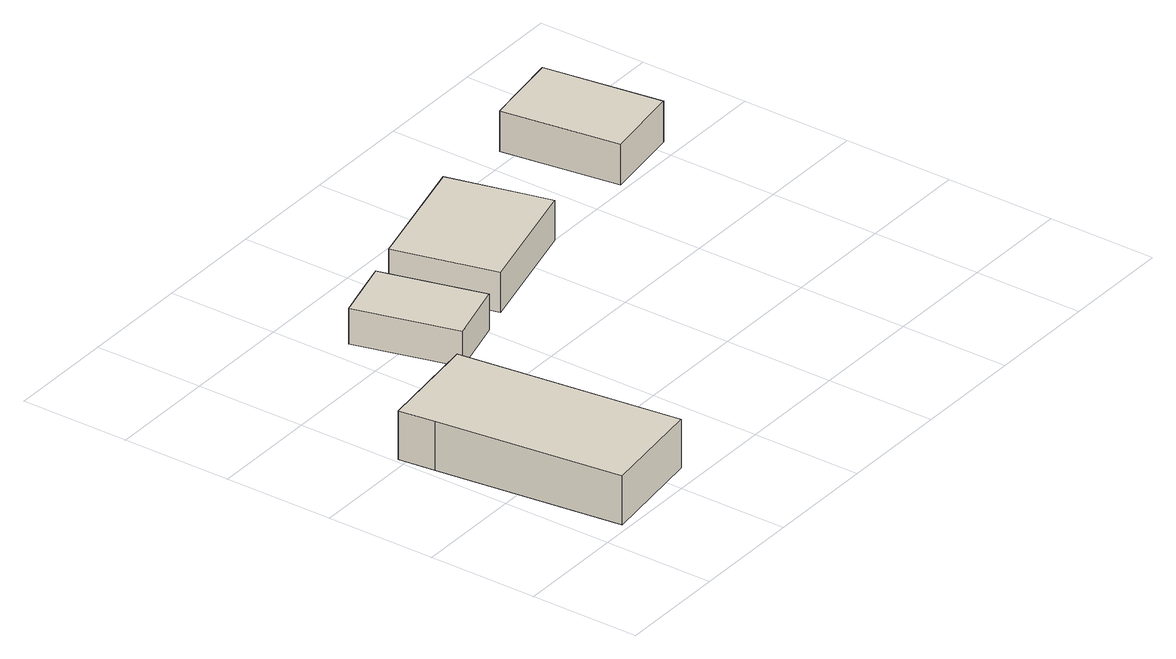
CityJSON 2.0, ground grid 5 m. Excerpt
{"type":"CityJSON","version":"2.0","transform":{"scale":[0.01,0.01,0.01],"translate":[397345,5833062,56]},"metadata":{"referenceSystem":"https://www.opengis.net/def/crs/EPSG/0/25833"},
"CityObjects":{
"building1":{"type":"Building","attributes":{"Gemeindeschluessel":"11000003","BezugspunktDach":"2200","function":"31001_2000","measuredHeight":2.28,"storeysAboveGround":1},"address":[{"country":"Germany","locality":"Berlin","thoroughfareNumber":"20 (1)","thoroughfareName":"Am Sandhaus"}],"geometry":[{"type":"Solid","lod":"1","boundaries":[[[[0,1,2,3,4]],[[5,6,7,8,9]],[[5,9,4,3]],[[6,5,3,2]],[[7,6,2,1]],[[8,7,1,0]],[[9,8,0,4]]]]}]},
"building2":{"type":"Building","attributes":{"Gemeindeschluessel":"11000003","BezugspunktDach":"2200","function":"31001_2000","measuredHeight":2.33,"storeysAboveGround":1},"address":[{"country":"Germany","locality":"Berlin","thoroughfareNumber":"20 (2)","thoroughfareName":"Am Sandhaus"}],"geometry":[{"type":"Solid","lod":"1","boundaries":[[[[10,11,12,13,14]],[[15,16,17,18,19]],[[15,19,14,13]],[[16,15,13,12]],[[17,16,12,11]],[[18,17,11,10]],[[19,18,10,14]]]]}]},
"building3":{"type":"Building","attributes":{"Gemeindeschluessel":"11000003","BezugspunktDach":"2200","function":"31001_2000","measuredHeight":1.88,"storeysAboveGround":1},"address":[{"country":"Germany","locality":"Berlin","thoroughfareNumber":"20 (3)","thoroughfareName":"Am Sandhaus"}],"geometry":[{"type":"Solid","lod":"1","boundaries":[[[[20,21,22,23]],[[24,25,26,27]],[[24,27,23,22]],[[25,24,22,21]],[[26,25,21,20]],[[27,26,20,23]]]]}]},
"building4":{"type":"Building","attributes":{"Gemeindeschluessel":"11000003","BezugspunktDach":"2200","function":"31001_2000","measuredHeight":1.9,"storeysAboveGround":1},"address":[{"country":"Germany","locality":"Berlin","thoroughfareNumber":"20 (4)","thoroughfareName":"Am Sandhaus"}],"geometry":[{"type":"Solid","lod":"1","boundaries":[[[[28,29,30,31]],[[32,33,34,35]],[[32,35,31,30]],[[33,32,30,29]],[[34,33,29,28]],[[35,34,28,31]]]]}]}
},
"vertices":[
[40,873,319],[145,31,319],[627,91,319],[502,1099,319],[20,1039,319],[502,1099,91],[627,91,91],[145,31,91],[40,873,91],[20,1039,91],
[717,1229,268],[1007,1307,268],[882,1775,268],[737,1736,268],[592,1697,268],[737,1736,101],[882,1775,101],[1007,1307,101],[717,1229,101],[592,1697,101],
[1131,1342,294],[1696,1485,294],[1579,1948,294],[1014,1806,294],[1579,1948,106],[1696,1485,106],[1131,1342,106],[1014,1806,106],
[2185,1518,296],[2548,1570,296],[2471,2108,296],[2108,2055,296],[2471,2108,106],[2548,1570,106],[2185,1518,106],[2108,2055,106]
]}
